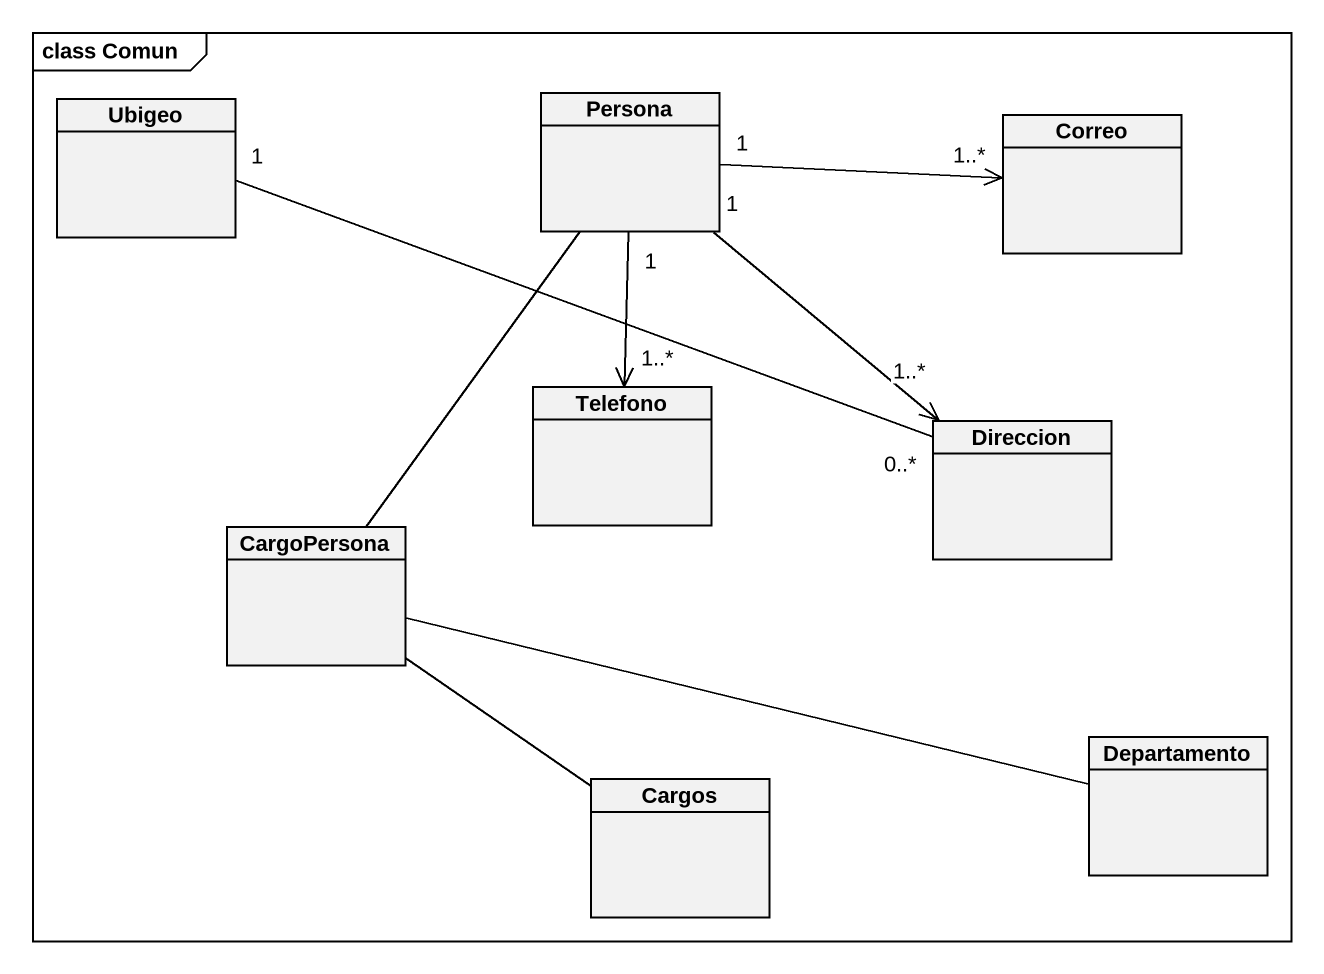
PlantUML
@startuml
mainframe class Comun
hide circle
hide empty members
class Ubigeo
class Persona
class Correo
class Telefono
class Direccion
class CargoPersona
class Departamento
class Cargos
Persona "1" -right-> "1..*" Correo
Persona "1" --> "1..*" Telefono
Persona "1" --> "1..*" Direccion
Direccion "0..*" -left- "1" Ubigeo
CargoPersona -up- Persona
Departamento -left- CargoPersona
Cargos -up- CargoPersona
@enduml
